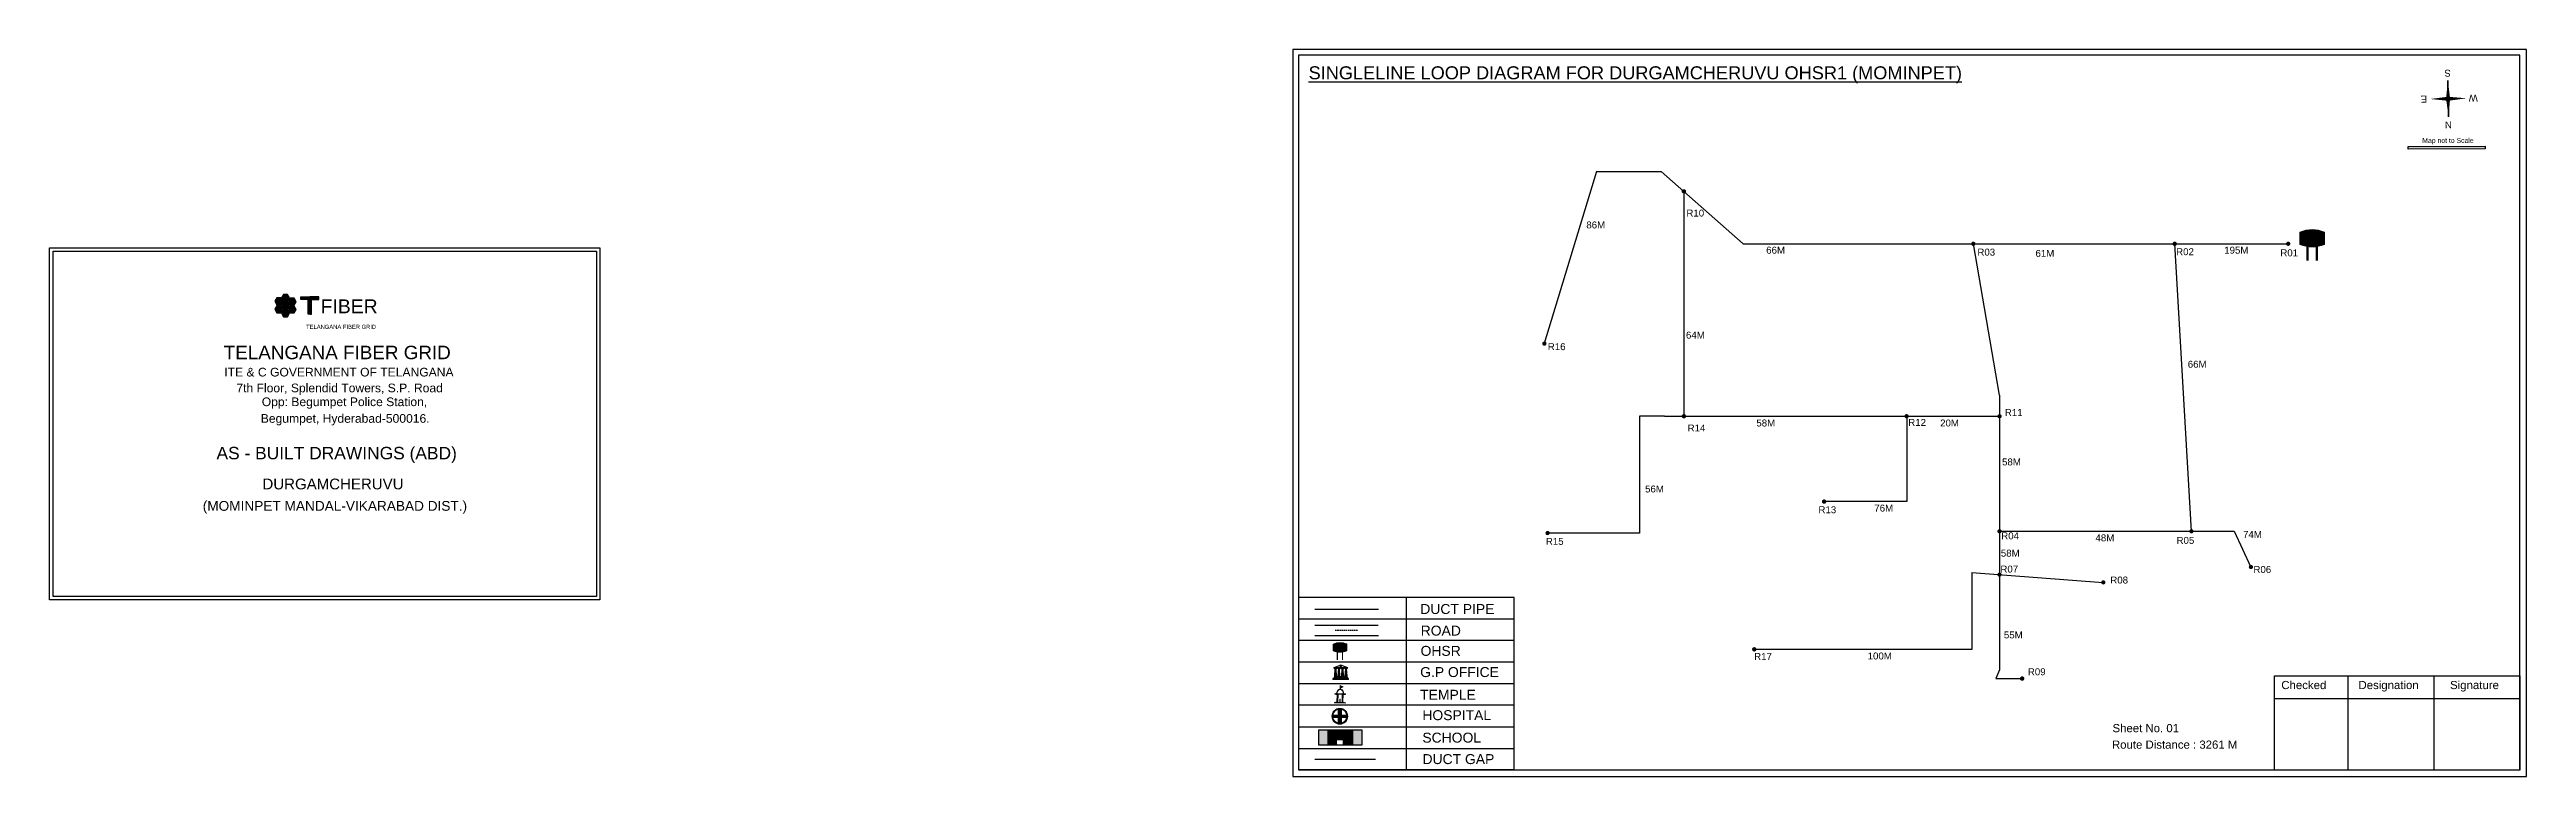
# Model space of a CAD drawing. Header units: inches. Extents: x 1512 to 7627, y 399 to 2397.
# Drawn here: x 1512 to 3300, y 1873 to 2397 of the extents above; entities that cross this region are included whole.
import ezdxf
from ezdxf.enums import TextEntityAlignment as Align

# ---------------------------------------------------------------- set-up
doc = ezdxf.new("R2010")
doc.units = ezdxf.units.IN
doc.header["$MEASUREMENT"] = 0
doc.linetypes.add('DASHEDX2', pattern=[1.5, 1, -0.5])
for name, color, linetype in [('Asbuilt_title', 7, 'Continuous'), ('LANDMARK', 7, 'Continuous'), ('OHT', 7, 'Continuous'), ('pipe', 5, 'Continuous'), ('ROW', 5, 'Continuous')]:
    doc.layers.add(name, color=color, linetype=linetype)
doc.styles.add('200', font='swisse.ttf')
doc.styles.get("Standard").update_dxf_attribs({"font": 'arial.ttf'})

# ---------------------------------------------------------------- blocks, each defined once
blk = doc.blocks.new('OHT')
at = {"linetype": 'Continuous', "lineweight": 0, "true_color": 0x0ffffc}
blk.add_hatch(color=4, dxfattribs=at).paths.add_polyline_path([(0.012, 1), (0, 1, 0.101323), (-0.4, 0.916), (-0.4, 0.525, 0.194075), (0.399, 0.521), (0.399, 0.921, 0.097877)])
at = {"color": 4, "linetype": 'Continuous', "lineweight": 0, "true_color": 0x0ffffc, "flags": 128}
for points in [[(-0.4, 0.525), (-0.4, 0.916)], [(0.399, 0.521), (0.399, 0.921)]]:
    blk.add_lwpolyline(points, dxfattribs=at)
at = {"color": 4, "linetype": 'Continuous', "lineweight": 0, "true_color": 0x0ffffc, "const_width": 0.075, "flags": 128}
for points in [[(-0.15, 0), (-0.15, 0.475)], [(0.15, 0), (0.15, 0.473)]]:
    blk.add_lwpolyline(points, dxfattribs=at)
at = {"color": 4, "linetype": 'Continuous', "lineweight": 0, "true_color": 0x0ffffc}
for centre, radius, start, end in [((0.006, -0.019), 1.019, 67.31091, 113.47108), ((0.004, 1.513), 1.068, 247.76824, 291.70073)]:
    blk.add_arc(centre, radius, start, end, dxfattribs=at)
blk = doc.blocks.new('Government_Office')
at = {"linetype": 'Continuous', "lineweight": 0, "true_color": 0xff0000}
for points in [[(-0.5, 0.05), (0.5, 0.05), (0.5, 0), (-0.5, 0)], [(-0.45, 0.08), (-0.45, 0.12), (0.45, 0.12), (0.45, 0.08)], [(-0.4, 0.14), (-0.4, 0.18), (0.4, 0.18), (0.4, 0.14)]]:
    blk.add_hatch(color=1, dxfattribs=at).paths.add_polyline_path(points)
h = blk.add_hatch(color=1, dxfattribs=at)
h.paths.add_polyline_path([(0.44, 0.72), (0.45, 0.75), (0, 0.93), (-0.45, 0.75), (-0.44, 0.72)])
h.paths.add_polyline_path([(0.36, 0.75), (-0.36, 0.75), (0, 0.9)], flags=16)
h.paths.add_polyline_path([(0, 0.78, -1), (0, 0.87, -1)], flags=0)
h = blk.add_hatch(color=1, dxfattribs=at)
edge = h.paths.add_edge_path()
edge.add_line((-0.27, 0.2), (-0.3, 0.68))
edge.add_line((-0.3, 0.68), (-0.29, 0.68))
edge.add_arc((-0.28, 0.69), 0.0176, 225.304, 441.5659)
edge.add_line((-0.28, 0.7), (-0.39, 0.7))
edge.add_arc((-0.39, 0.69), 0.0176, 98.4341, 314.696)
edge.add_line((-0.38, 0.68), (-0.37, 0.68))
edge.add_line((-0.37, 0.68), (-0.4, 0.2))
edge.add_line((-0.4, 0.2), (-0.27, 0.2))
h = blk.add_hatch(color=1, dxfattribs=at)
edge = h.paths.add_edge_path()
edge.add_line((-0.05, 0.2), (-0.07, 0.68))
edge.add_line((-0.07, 0.68), (-0.07, 0.68))
edge.add_arc((-0.05, 0.69), 0.0176, 225.304, 441.5659)
edge.add_line((-0.05, 0.7), (-0.17, 0.7))
edge.add_arc((-0.17, 0.69), 0.0176, 98.4341, 314.696)
edge.add_line((-0.16, 0.68), (-0.15, 0.68))
edge.add_line((-0.15, 0.68), (-0.18, 0.2))
edge.add_line((-0.18, 0.2), (-0.05, 0.2))
h = blk.add_hatch(color=1, dxfattribs=at)
edge = h.paths.add_edge_path()
edge.add_arc((0, 0.83), 0.0467, 90, 270)
edge.add_arc((0, 0.83), 0.0467, 270, 450)
h = blk.add_hatch(color=1, dxfattribs=at)
edge = h.paths.add_edge_path()
edge.add_line((0.18, 0.2), (0.15, 0.68))
edge.add_line((0.15, 0.68), (0.16, 0.68))
edge.add_arc((0.17, 0.69), 0.0176, 225.304, 441.5659)
edge.add_line((0.17, 0.7), (0.05, 0.7))
edge.add_arc((0.05, 0.69), 0.0176, 98.4341, 314.696)
edge.add_line((0.07, 0.68), (0.07, 0.68))
edge.add_line((0.07, 0.68), (0.05, 0.2))
edge.add_line((0.05, 0.2), (0.18, 0.2))
h = blk.add_hatch(color=1, dxfattribs=at)
edge = h.paths.add_edge_path()
edge.add_line((0.4, 0.2), (0.37, 0.68))
edge.add_line((0.37, 0.68), (0.38, 0.68))
edge.add_arc((0.39, 0.69), 0.0176, 225.304, 441.5659)
edge.add_line((0.4, 0.7), (0.28, 0.7))
edge.add_arc((0.28, 0.69), 0.0176, 98.4341, 314.696)
edge.add_line((0.29, 0.68), (0.3, 0.68))
edge.add_line((0.3, 0.68), (0.27, 0.2))
edge.add_line((0.27, 0.2), (0.4, 0.2))
at = {"color": 1, "linetype": 'Continuous', "lineweight": 0, "true_color": 0xff0000, "flags": 128}
for points in [[(-0.5, 0.05), (0.5, 0.05), (0.5, 0), (-0.5, 0)], [(-0.45, 0.75), (-0.44, 0.72), (0.44, 0.72), (0.45, 0.75), (0, 0.93)], [(-0.45, 0.08), (-0.45, 0.12), (0.45, 0.12), (0.45, 0.08)], [(-0.4, 0.14), (-0.4, 0.18), (0.4, 0.18), (0.4, 0.14)], [(-0.36, 0.75), (0.36, 0.75), (0, 0.9)]]:
    blk.add_lwpolyline(points, close=True, dxfattribs=at)
for points in [[(-0.27, 0.2), (-0.3, 0.68), (-0.29, 0.68, 1.379694), (-0.28, 0.7), (-0.39, 0.7, 1.379694), (-0.38, 0.68), (-0.37, 0.68), (-0.4, 0.2)], [(-0.05, 0.2), (-0.07, 0.68), (-0.07, 0.68, 1.379694), (-0.05, 0.7), (-0.17, 0.7, 1.379694), (-0.16, 0.68), (-0.15, 0.68), (-0.18, 0.2)], [(0, 0.87, 1), (0, 0.78, 1)], [(0.18, 0.2), (0.15, 0.68), (0.16, 0.68, 1.379694), (0.17, 0.7), (0.05, 0.7, 1.379694), (0.07, 0.68), (0.07, 0.68), (0.05, 0.2)], [(0.4, 0.2), (0.37, 0.68), (0.38, 0.68, 1.379694), (0.4, 0.7), (0.28, 0.7, 1.379694), (0.29, 0.68), (0.3, 0.68), (0.27, 0.2)]]:
    blk.add_lwpolyline(points, format="xyb", close=True, dxfattribs=at)
blk = doc.blocks.new('Temple')
at = {"linetype": 'Continuous', "lineweight": 0, "true_color": 0xff0000}
h = blk.add_hatch(color=1, dxfattribs=at)
edge = h.paths.add_edge_path()
edge.add_line((0.17, 0.49), (0.22, 0.49))
edge.add_line((0.22, 0.49), (0.22, 0.5))
edge.add_line((0.22, 0.5), (0.31, 0.5))
edge.add_line((0.31, 0.5), (0.31, 0.53))
edge.add_line((0.31, 0.53), (0.26, 0.53))
edge.add_line((0.26, 0.53), (0.26, 0.54))
edge.add_line((0.26, 0.54), (0.2, 0.54))
edge.add_spline(control_points=[(0.2, 0.54), (0.2, 0.59), (0.19, 0.64), (0.14, 0.74), (0.09, 0.79), (0.03, 0.8), (0.02, 0.81), (0.01, 0.81)], knot_values=[4.712389, 4.712389, 4.712389, 4.712389, 5.278166, 5.278166, 6.117402, 6.117402, 6.223801, 6.223801, 6.223801, 6.223801], degree=3, periodic=0)
edge.add_line((0.01, 0.81), (0.01, 0.79))
edge.add_line((0.01, 0.79), (-0.01, 0.79))
edge.add_line((-0.01, 0.79), (-0.01, 0.81))
edge.add_spline(control_points=[(-0.01, 0.81), (-0.05, 0.8), (-0.1, 0.78), (-0.17, 0.7), (-0.2, 0.63), (-0.2, 0.55), (-0.2, 0.55), (-0.2, 0.54)], knot_values=[6.343965, 6.343965, 6.343965, 6.343965, 6.956638, 6.956638, 7.795874, 7.795874, 7.853982, 7.853982, 7.853982, 7.853982], degree=3, periodic=0)
edge.add_line((-0.2, 0.54), (-0.26, 0.54))
edge.add_line((-0.26, 0.54), (-0.26, 0.53))
edge.add_line((-0.26, 0.53), (-0.31, 0.53))
edge.add_line((-0.31, 0.53), (-0.31, 0.5))
edge.add_line((-0.31, 0.5), (-0.22, 0.5))
edge.add_line((-0.22, 0.5), (-0.22, 0.49))
edge.add_line((-0.22, 0.49), (-0.17, 0.49))
edge.add_line((-0.17, 0.49), (-0.17, 0.07))
edge.add_arc((-0.2, 0.07), 0.03, -90, 0, ccw=False)
edge.add_line((-0.2, 0.04), (-0.26, 0.04))
edge.add_line((-0.26, 0.04), (-0.26, 0.03))
edge.add_line((-0.26, 0.03), (-0.31, 0.03))
edge.add_line((-0.31, 0.03), (-0.31, 0))
edge.add_line((-0.31, 0), (0.31, 0))
edge.add_line((0.31, 0), (0.31, 0.03))
edge.add_line((0.31, 0.03), (0.26, 0.03))
edge.add_line((0.26, 0.03), (0.26, 0.04))
edge.add_line((0.26, 0.04), (0.2, 0.04))
edge.add_arc((0.2, 0.07), 0.03, 180, 270, ccw=False)
edge.add_line((0.17, 0.07), (0.17, 0.49))
h.paths.add_polyline_path([(0.12, 0.07, -0.414214), (0.1, 0.04), (0.05, 0.04), (0.05, 0.03), (-0.05, 0.03), (-0.05, 0.04), (-0.1, 0.04, -0.414214), (-0.12, 0.07), (-0.12, 0.5), (0.12, 0.5)], flags=16)
edge = h.paths.add_edge_path(flags=16)
edge.add_ellipse((0, 0.54), major_axis=(0, 0.242), ratio=0.722808, start_angle=270, end_angle=450, ccw=False)
edge.add_line((0.17, 0.54), (-0.17, 0.54))
h.paths.add_polyline_path([(0.01, 0.23), (0.01, 0.07), (-0.01, 0.07), (-0.01, 0.23)], flags=0)
at = {"linetype": 'Continuous', "lineweight": 0, "true_color": 0xe66000}
blk.add_hatch(color=32, dxfattribs=at).paths.add_polyline_path([(-0.01, 1), (0.15, 0.93), (0, 0.85)])
at = {"linetype": 'Continuous', "lineweight": 0, "true_color": 0xff0000}
h = blk.add_hatch(color=1, dxfattribs=at)
edge = h.paths.add_edge_path()
edge.add_line((0.01, 0.86), (0, 0.85))
edge.add_line((0, 0.85), (0, 0.93))
edge.add_line((0, 0.93), (-0.01, 0.93))
edge.add_line((-0.01, 0.93), (-0.01, 0.81))
edge.add_spline(control_points=[(-0.01, 0.81), (0, 0.81), (0, 0.81), (0.01, 0.81)], knot_values=[6.223801, 6.223801, 6.223801, 6.223801, 6.343965, 6.343965, 6.343965, 6.343965], degree=3, periodic=0)
edge.add_line((0.01, 0.81), (0.01, 0.86))
h = blk.add_hatch(color=1, dxfattribs=at)
edge = h.paths.add_edge_path()
edge.add_line((0.01, 0.79), (0.01, 0.81))
edge.add_spline(control_points=[(0.01, 0.81), (0, 0.81), (0, 0.81), (-0.01, 0.81)], knot_values=[6.223801, 6.223801, 6.223801, 6.223801, 6.343965, 6.343965, 6.343965, 6.343965], degree=3, periodic=0)
edge.add_line((-0.01, 0.81), (-0.01, 0.79))
edge.add_line((-0.01, 0.79), (0.01, 0.79))
at = {"color": 1, "linetype": 'Continuous', "lineweight": 0, "true_color": 0xff0000, "flags": 128}
blk.add_lwpolyline([(0.2, 0.54), (0.26, 0.54), (0.26, 0.53), (0.31, 0.53), (0.31, 0.5), (0.22, 0.5), (0.22, 0.49), (0.17, 0.49), (0.17, 0.07, 0.414214), (0.2, 0.04), (0.26, 0.04), (0.26, 0.03), (0.31, 0.03), (0.31, 0), (-0.31, 0), (-0.31, 0.03), (-0.26, 0.03), (-0.26, 0.04), (-0.2, 0.04, 0.414214), (-0.17, 0.07), (-0.17, 0.49), (-0.22, 0.49), (-0.22, 0.5), (-0.31, 0.5), (-0.31, 0.53), (-0.26, 0.53), (-0.26, 0.54), (-0.2, 0.54)], format="xyb", dxfattribs=at)
blk.add_lwpolyline([(-0.17, 0.54), (0.17, 0.54)], dxfattribs=at)
blk.add_lwpolyline([(0.12, 0.5), (0.12, 0.07, -0.414214), (0.1, 0.04), (0.05, 0.04), (0.05, 0.03), (-0.05, 0.03), (-0.05, 0.04), (-0.1, 0.04, -0.414214), (-0.12, 0.07), (-0.12, 0.5)], format="xyb", close=True, dxfattribs=at)
at = {"color": 32, "linetype": 'Continuous', "lineweight": 0, "true_color": 0xe66000, "flags": 128}
blk.add_lwpolyline([(-0.01, 1), (0.15, 0.93), (0, 0.85), (-0.01, 1)], dxfattribs=at)
at = {"color": 1, "linetype": 'Continuous', "lineweight": 0, "true_color": 0xff0000, "flags": 128}
for points in [[(0.01, 0.93), (-0.01, 0.93), (-0.01, 0.79), (0.01, 0.79)], [(0.01, 0.23), (-0.01, 0.23), (-0.01, 0.07), (0.01, 0.07)]]:
    blk.add_lwpolyline(points, close=True, dxfattribs=at)
at = {"color": 1, "linetype": 'Continuous', "lineweight": 0, "true_color": 0xff0000}
blk.add_ellipse((0, 0.54), major_axis=(0, 0.242), ratio=0.722808, start_param=4.712389, end_param=7.853982, dxfattribs=at)
blk.add_open_spline([(0.2, 0.54), (0.2, 0.59), (0.19, 0.64), (0.14, 0.74), (0.09, 0.79), (-0.02, 0.82), (-0.08, 0.79), (-0.17, 0.7), (-0.2, 0.63), (-0.2, 0.55), (-0.2, 0.55), (-0.2, 0.54)], degree=3, knots=[4.712389, 4.712389, 4.712389, 4.712389, 5.278166, 5.278166, 6.117402, 6.117402, 6.956638, 6.956638, 7.795874, 7.795874, 7.853982, 7.853982, 7.853982, 7.853982], dxfattribs=at)
blk = doc.blocks.new('*U16')
at = {"color": 0, "linetype": 'DASHEDX2', "transparency": 16777216}
blk.add_line((-8.2, 0), (8, 0), dxfattribs=at)
blk = doc.blocks.new('Hospital')
at = {"linetype": 'Continuous', "lineweight": 0, "true_color": 0x000000}
h = blk.add_hatch(color=18, dxfattribs=at)
h.paths.add_polyline_path([(-0.5, 0, 1), (0.5, 0, 1)])
h.paths.add_polyline_path([(0.45, 0, -1), (-0.45, 0, -1)], flags=16)
at = {"linetype": 'Continuous', "true_color": 0xff0000}
blk.add_hatch(color=1, dxfattribs=at).paths.add_polyline_path([(-0.39, 0.08), (-0.08, 0.08), (-0.08, 0.39), (0.08, 0.39), (0.08, 0.08), (0.39, 0.08), (0.39, -0.08), (0.08, -0.08), (0.08, -0.39), (-0.08, -0.39), (-0.08, -0.08), (-0.39, -0.08)])
at = {"color": 1, "linetype": 'Continuous', "true_color": 0xff0000, "flags": 128}
blk.add_lwpolyline([(-0.39, 0.08), (-0.08, 0.08), (-0.08, 0.39), (0.08, 0.39), (0.08, 0.08), (0.39, 0.08), (0.39, -0.08), (0.08, -0.08), (0.08, -0.39), (-0.08, -0.39), (-0.08, -0.08), (-0.39, -0.08)], close=True, dxfattribs=at)
at = {"color": 18, "linetype": 'Continuous', "lineweight": 0, "true_color": 0x000000}
for radius in [0.5, 0.446]:
    blk.add_circle((0, 0), radius, dxfattribs=at)

msp = doc.modelspace()

# ---------------------------------------------------------------- hatches: boundary and pattern name
at = {"true_color": 0x0093dd}
h = msp.add_hatch(color=142, dxfattribs=at)
h.dxf.hatch_style = 1
h.paths.add_polyline_path([(3214.2, 2327.2), (3214.2, 2325.3), (3269.7, 2325.5), (3269.7, 2327.3)])
at = {"ltscale": 0.5}
h = msp.add_hatch(color=5, dxfattribs=at)
h.dxf.hatch_style = 1
h.paths.add_polyline_path([(2693.2, 2294.7, 1), (2690, 2294.7, 1)])
h = msp.add_hatch(color=5, dxfattribs=at)
h.dxf.hatch_style = 1
h.paths.add_polyline_path([(2902, 2256.9, 1), (2898.9, 2256.9, 1)])
h = msp.add_hatch(color=5, dxfattribs=at)
h.dxf.hatch_style = 1
h.paths.add_polyline_path([(3047.4, 2256.9, 1), (3044.2, 2256.9, 1)])
h = msp.add_hatch(color=5, dxfattribs=at)
h.dxf.hatch_style = 1
h.paths.add_polyline_path([(3129.2, 2256.9, 1), (3126.1, 2256.9, 1)])
h = msp.add_hatch(color=256)
h.set_gradient(color1=(102, 0, 204), color2=(102, 0, 204), tint=1)
h.paths.add_polyline_path([(1684, 2209.9), (1685.4, 2212.4), (1684, 2214.9), (1681.1, 2214.9), (1679.7, 2212.4), (1681.1, 2209.9)])
h.paths.add_polyline_path([(1684, 2215.4), (1685.4, 2217.9), (1684, 2220.4), (1681.1, 2220.4), (1679.7, 2217.9), (1681.1, 2215.4)])
h.paths.add_polyline_path([(1674.8, 2215.4), (1676.2, 2212.9), (1679.1, 2212.9), (1680.5, 2215.4), (1679.1, 2217.9), (1676.2, 2217.9)])
h.paths.add_polyline_path([(1676.2, 2207.2), (1679.1, 2207.2), (1680.5, 2209.7), (1679.1, 2212.2), (1676.2, 2212.2), (1674.8, 2209.7)])
h.paths.add_polyline_path([(1679.7, 2206.8), (1681.1, 2204.3), (1684, 2204.3), (1685.4, 2206.8), (1684, 2209.3), (1681.1, 2209.3)])
h.paths.add_polyline_path([(1686, 2207), (1688.9, 2207), (1690.3, 2209.5), (1688.9, 2212), (1686, 2212), (1684.6, 2209.5)])
h.paths.add_polyline_path([(1688.9, 2217.6), (1686, 2217.6), (1684.6, 2215.2), (1686, 2212.7), (1688.9, 2212.7), (1690.3, 2215.1)])
h = msp.add_hatch(color=256)
h.set_gradient(color1=(102, 0, 204), color2=(102, 0, 204), tint=1)
h.paths.add_polyline_path([(1701.4, 2216.6), (1706.6, 2216.6), (1706.6, 2218.7), (1700.1, 2218.7), (1693.5, 2218.7), (1693.5, 2216.6), (1698.8, 2216.6), (1698.8, 2206.1), (1700.1, 2206.1), (1701.4, 2206.1)])
h = msp.add_hatch(color=5, dxfattribs=at)
h.dxf.hatch_style = 1
h.paths.add_polyline_path([(2592.5, 2184.9, 1), (2589.4, 2184.9, 1)])
h = msp.add_hatch(color=5, dxfattribs=at)
h.dxf.hatch_style = 1
h.paths.add_polyline_path([(2693.2, 2132.5, 1), (2690, 2132.5, 1)])
h = msp.add_hatch(color=5, dxfattribs=at)
h.dxf.hatch_style = 1
h.paths.add_polyline_path([(2853.9, 2132.5, 1), (2850.8, 2132.5, 1)])
h = msp.add_hatch(color=5, dxfattribs=at)
h.dxf.hatch_style = 1
h.paths.add_polyline_path([(2920.9, 2132.5, 1), (2917.8, 2132.5, 1)])
h = msp.add_hatch(color=5, dxfattribs=at)
h.dxf.hatch_style = 1
h.paths.add_polyline_path([(2794.4, 2070.9, 1), (2791.2, 2070.9, 1)])
h = msp.add_hatch(color=5, dxfattribs=at)
h.dxf.hatch_style = 1
h.paths.add_polyline_path([(2594.8, 2048.2, 1), (2591.7, 2048.2, 1)])
h = msp.add_hatch(color=5, dxfattribs=at)
h.dxf.hatch_style = 1
h.paths.add_polyline_path([(2920.9, 2049.5, 1), (2917.8, 2049.5, 1)])
h = msp.add_hatch(color=5, dxfattribs=at)
h.dxf.hatch_style = 1
h.paths.add_polyline_path([(3059.4, 2049.5, 1), (3056.3, 2049.5, 1)])
h = msp.add_hatch(color=5, dxfattribs=at)
h.dxf.hatch_style = 1
h.paths.add_polyline_path([(2920.9, 2018.2, 1), (2917.8, 2018.2, 1)])
h = msp.add_hatch(color=5, dxfattribs=at)
h.dxf.hatch_style = 1
h.paths.add_polyline_path([(3102.3, 2023.7, 1), (3099.2, 2023.7, 1)])
h = msp.add_hatch(color=5, dxfattribs=at)
h.dxf.hatch_style = 1
h.paths.add_polyline_path([(2995.8, 2012.6, 1), (2992.7, 2012.6, 1)])
h = msp.add_hatch(color=5, dxfattribs=at)
h.dxf.hatch_style = 1
h.paths.add_polyline_path([(2744, 1964.3, 1), (2740.8, 1964.3, 1)])
h = msp.add_hatch(color=5, dxfattribs=at)
h.dxf.hatch_style = 1
h.paths.add_polyline_path([(2937.3, 1943.2, 1), (2934.1, 1943.2, 1)])
at = {"true_color": 0xc8c92d}
h = msp.add_hatch(color=52, dxfattribs=at)
h.dxf.hatch_style = 1
h.paths.add_polyline_path([(2434.4, 1906.3), (2428.3, 1906.3), (2428.3, 1895.2), (2434.4, 1895.2)])
h.paths.add_polyline_path([(2459.3, 1906.3), (2453.1, 1906.3), (2453.1, 1895.2), (2459.3, 1895.2)])
at = {"true_color": 0x293189}
h = msp.add_hatch(color=177, dxfattribs=at)
h.dxf.hatch_style = 1
h.paths.add_polyline_path([(2453.1, 1906.3), (2434.4, 1906.3), (2434.4, 1895.2), (2441.4, 1895.2), (2441.4, 1898.8), (2445.3, 1898.8), (2445.3, 1895.2), (2453.1, 1895.2)])
h.paths.add_polyline_path([(2437.1, 1903.8), (2435.7, 1903.8), (2435.7, 1905), (2437.1, 1905)], flags=16)
h.paths.add_polyline_path([(2450, 1903.8), (2450, 1905), (2451.3, 1905), (2451.3, 1903.8)], flags=16)

# ---------------------------------------------------------------- linework, layer by layer
for p, q in [((3242.9, 2374.8), (3243.4, 2348.5)), ((3243.4, 2348.5), (3242.9, 2374.8)), ((3242.9, 2374.8), (3243.4, 2348.5)), ((3243.2, 2361.7), (3242.9, 2374.8)), ((1693.5, 2216.6), (1693.5, 2218.7)), ((1693.5, 2218.7), (1700.1, 2218.7)), ((1698.8, 2216.6), (1693.5, 2216.6)), ((1698.8, 2206.1), (1698.8, 2216.6)), ((1706.6, 2218.7), (1700.1, 2218.7)), ((1701.4, 2206.1), (1701.4, 2216.6)), ((1701.4, 2216.6), (1706.6, 2216.6)), ((1706.6, 2216.6), (1706.6, 2218.7)), ((1700.1, 2206.1), (1698.8, 2206.1)), ((1701.4, 2206.1), (1700.1, 2206.1)), ((1700.1, 2206.1), (1701.4, 2206.1)), ((2413.6, 2001.7), (2413.6, 1878.5)), ((2569.1, 1986.1), (2413.6, 1986.1)), ((2491.3, 2001.7), (2491.3, 1877.3)), ((2569.1, 1970.6), (2413.6, 1970.6)), ((2425.2, 1981.8), (2471.1, 1981.8)), ((2425.2, 1974.3), (2471.3, 1974.3)), ((2569.1, 1955), (2413.6, 1955)), ((2569.1, 1939.5), (2413.6, 1939.5)), ((2569.1, 1923.9), (2413.6, 1923.9)), ((2413.6, 1908.4), (2569.1, 1908.4)), ((2413.6, 1892.8), (2569.1, 1892.8)), ((2413.6, 1878.5), (2413.6, 1877.3)), ((2413.6, 1878.2), (2413.6, 1877.3)), ((2569.1, 1877.3), (2413.6, 1877.3))]:
    msp.add_line(p, q)
at = {"color": 1}
msp.add_line((3243.4, 2348.5), (3243.2, 2361.7), dxfattribs=at)
at = {"color": 242, "true_color": 0xcd2027}
for p, q in [((3170.6, 1945.1), (3170.6, 1877.2)), ((3232.8, 1945.1), (3232.8, 1877.2)), ((3117.7, 1928.7), (3294.9, 1928.7))]:
    msp.add_line(p, q, dxfattribs=at)
for points in [[(2409.5, 2397.1), (2409.5, 1872.6), (3299.6, 1872.6), (3299.6, 2397.1)], [(2413.6, 2393.1), (2413.6, 1877.3), (3294.9, 1877.3), (3294.9, 2393.1)], [(1676.2, 2212.9), (1679.1, 2212.9), (1680.5, 2215.4), (1679.1, 2217.9), (1676.2, 2217.9), (1674.8, 2215.4)], [(1681.1, 2215.4), (1684, 2215.4), (1685.4, 2217.9), (1684, 2220.4), (1681.1, 2220.4), (1679.7, 2217.9)], [(1686, 2212.7), (1688.9, 2212.7), (1690.3, 2215.1), (1688.9, 2217.6), (1686, 2217.6), (1684.6, 2215.2)], [(1676.2, 2207.2), (1679.1, 2207.2), (1680.5, 2209.7), (1679.1, 2212.2), (1676.2, 2212.2), (1674.8, 2209.7)], [(1681.1, 2209.9), (1684, 2209.9), (1685.4, 2212.4), (1684, 2214.9), (1681.1, 2214.9), (1679.7, 2212.4)], [(1681.1, 2204.3), (1684, 2204.3), (1685.4, 2206.8), (1684, 2209.3), (1681.1, 2209.3), (1679.7, 2206.8)], [(1686, 2207), (1688.9, 2207), (1690.3, 2209.5), (1688.9, 2212), (1686, 2212), (1684.6, 2209.5)], [(2459.3, 1906.3), (2459.3, 1895.2), (2428.3, 1895.2), (2428.3, 1906.3)], [(2437.1, 1905), (2437.1, 1903.8), (2435.7, 1903.8), (2435.7, 1905)], [(2450, 1903.8), (2450, 1905), (2451.3, 1905), (2451.3, 1903.8)]]:
    msp.add_lwpolyline(points, close=True)
at = {"color": 142, "true_color": 0x0093dd}
msp.add_lwpolyline([(3269.7, 2325.5), (3214.2, 2325.3), (3214.2, 2327.2), (3269.7, 2327.3), (3269.7, 2325.5)], dxfattribs=at)
for points in [[(2569.1, 1877.3), (2569.1, 2001.7), (2413.6, 2001.7)], [(2440.1, 1895.2), (2440.1, 1899.3), (2446.6, 1899.3), (2446.6, 1895.2)]]:
    msp.add_lwpolyline(points)
at = {"color": 242, "true_color": 0xcd2027}
msp.add_lwpolyline([(3294.9, 1877.2), (3117.7, 1877.2), (3117.7, 1945.1), (3294.9, 1945.1)], close=True, dxfattribs=at)
for points in [[(3243.1, 2363), (3243.2, 2360.1), (3230, 2361.4)], [(3243.1, 2363), (3243.2, 2360.1), (3230, 2361.4)], [(3244.5, 2361.7), (3241.6, 2361.6), (3242.9, 2374.8)], [(3244.5, 2361.7), (3241.6, 2361.6), (3242.9, 2374.8)], [(3243.1, 2363), (3243.2, 2360.1), (3256.3, 2361.9)], [(3243.1, 2363), (3243.2, 2360.1), (3256.3, 2361.9)]]:
    msp.add_solid(points)
at = {"color": 1}
msp.add_solid([(3244.5, 2361.7), (3241.6, 2361.6), (3243.4, 2348.5)], dxfattribs=at)
msp.add_solid([(3244.5, 2361.7), (3241.6, 2361.6), (3243.4, 2348.5)], dxfattribs=at)
at = {"layer": 'Asbuilt_title'}
for points in [[(1512.3, 2000), (1512.3, 2254.1), (1909.4, 2254.1), (1909.4, 2000)], [(1514.8, 2002.5), (1514.8, 2251.6), (1906.9, 2251.6), (1906.9, 2002.5)]]:
    msp.add_lwpolyline(points, close=True, dxfattribs=at)
at = {"layer": 'OHT', "color": 5}
msp.add_line((2425.4, 1993.2), (2471.3, 1993.2), dxfattribs=at)
at = {"layer": 'OHT', "color": 1}
msp.add_line((2425.4, 1885), (2469, 1885), dxfattribs=at)
at = {"layer": 'pipe'}
for p, q in [((2628.5, 2309.1), (2590.9, 2184.9)), ((2628.5, 2309.1), (2675.3, 2309.1)), ((2675.3, 2309.1), (2734.3, 2256.9)), ((2691.6, 2294.7), (2691.6, 2132.5)), ((2734.3, 2256.9), (2885.2, 2256.9)), ((2734.3, 2256.9), (3031.4, 2256.9)), ((2900.5, 2256.9), (3127.7, 2256.9)), ((2919.3, 2147.7), (2900.5, 2256.9)), ((3057.9, 2049.5), (3045.8, 2256.9)), ((2919.3, 2147.7), (2919.3, 2063.5)), ((2677.6, 2132.5), (2659.5, 2132.5)), ((2659.5, 2132.5), (2659.5, 2048.2)), ((2677.6, 2132.5), (2838.4, 2132.5)), ((2838.4, 2132.5), (2919.3, 2132.5)), ((2852.4, 2132.5), (2852.4, 2070.9)), ((2852.4, 2070.9), (2792.8, 2070.9)), ((2919.3, 2063.5), (2919.3, 2012.7)), ((2659.5, 2048.2), (2593.2, 2048.2)), ((2919.3, 2049.5), (3088.6, 2049.5)), ((3088.6, 2049.5), (3100.8, 2023.7)), ((2899.3, 2019.7), (2899.3, 2012.7)), ((2899.3, 2019.7), (2994.2, 2012.6)), ((2899.3, 2012.7), (2899.3, 1964.2)), ((2919.3, 2012.7), (2919.3, 1949.6)), ((2899.3, 1964.2), (2741.9, 1964.2)), ((2919.3, 1949.6), (2916.6, 1943.2)), ((2916.6, 1943.2), (2935.7, 1943.2))]:
    msp.add_line(p, q, dxfattribs=at)

# ---------------------------------------------------------------- block references
at = {"linetype": 'DASHEDX2'}
msp.add_blockref('*U16', (2448.2, 1978.1), dxfattribs=at)
at = {"layer": 'LANDMARK'}
for name, p, xscale, yscale, zscale in [('Government_Office', (2444, 1942.6), 11.32114773247135, 11.32114773247135, 11.32114773247135), ('Hospital', (2443.3, 1916), 11.41772014427468, 11.41772014427468, 11.41772014427468)]:
    msp.add_blockref(name, p, dxfattribs=dict(at, xscale=xscale, yscale=yscale, zscale=zscale))
at = {"layer": 'LANDMARK', "xscale": 12.62452535729322, "yscale": 12.62452535729322, "zscale": 12.62452535729322, "rotation": 358.3713438591284}
msp.add_blockref('Temple', (2443.4, 1925.5), dxfattribs=at)
at = {"layer": 'OHT'}
for p, xscale, yscale, zscale in [((3145, 2244.7), 22.41341502807723, 22.41341502807723, 22.41341502807723), ((2443.4, 1956.7), 12.45189723782068, 12.45189723782068, 12.45189723782068)]:
    msp.add_blockref('OHT', p, dxfattribs=dict(at, xscale=xscale, yscale=yscale, zscale=zscale))

# ---------------------------------------------------------------- texts
at = {"color": 242, "true_color": 0xcd2027}
msp.add_text('%%USINGLELINE LOOP DIAGRAM FOR DURGAMCHERUVU OHSR1 (MOMINPET)', height=9.375, dxfattribs=at).set_placement((2420.8, 2375.6))
for s, p in [('S', (3245, 2382.5)), ('E', (3227.9, 2363.8)), ('W', (3264.4, 2364.5)), ('N', (3245.7, 2345.2))]:
    msp.add_text(s, height=4.95, rotation=181.0063).set_placement(p)
for s, height, p in [('Map not to Scale', 3.542, (3224.4, 2329.7)), ('86M', 5, (2621.2, 2268)), ('R10', 5, (2693.4, 2276.6)), ('66M', 5, (2751, 2249.8)), ('R03', 5, (2903.4, 2248.4)), ('61M', 5, (2945.3, 2247.5)), ('R02', 5, (3046.8, 2248.7)), ('195M', 5, (3081.5, 2249.8)), ('R01', 5, (3122, 2247.9)), ('R16', 5, (2593.4, 2180.2)), ('64M', 5, (2693.1, 2188.5)), ('66M', 5, (3055.2, 2167.5)), ('58M', 5, (2743.9, 2125.1)), ('R12', 5, (2853.5, 2125.5)), ('20M', 5, (2876.5, 2125.1)), ('R11', 5, (2923.2, 2132.7)), ('R14', 5, (2694.3, 2121.5)), ('58M', 5, (2921.2, 2097)), ('56M', 5, (2663.6, 2077.5)), ('R13', 5, (2788.7, 2062.5)), ('76M', 5, (2829, 2063.7)), ('R15', 5, (2592, 2039.7)), ('R04', 5, (2920.6, 2043.7)), ('48M', 5, (2988.6, 2042.2)), ('R05', 5, (3047.1, 2040.4)), ('74M', 5, (3095.1, 2044.7)), ('58M', 5, (2920.3, 2031.2)), ('R07', 5, (2920, 2019.7)), ('R06', 5, (3102.6, 2019.4)), ('R08', 5, (2999.3, 2011.8)), ('DUCT PIPE', 7.18, (2501.4, 1989.8)), ('OHSR', 7.18, (2501.6, 1959.6)), ('ROAD ', 7.18, (2501.7, 1974.2)), ('55M', 5, (2922.5, 1972.2)), ('G.P OFFICE', 7.18, (2501.3, 1944.3)), ('R17', 5, (2742.3, 1956.6)), ('100M', 5, (2824.2, 1957)), ('R09', 5, (2939.8, 1945.6)), ('TEMPLE', 7.18, (2501.3, 1927.9)), ('Checked', 5.89, (3122.7, 1935.6)), ('Designation', 5.886, (3178.4, 1935.6)), ('Signature', 5.89, (3244.5, 1935.6)), ('HOSPITAL', 7.18, (2502.9, 1913.2)), ('SCHOOL', 7.18, (2502.9, 1897)), ('Sheet No. 01', 5.886, (3000.9, 1904.5)), ('Route Distance : 3261 M', 5.886, (3000.5, 1892.6)), ('DUCT GAP', 7.18, (2503, 1881.5))]:
    msp.add_text(s, height=height).set_placement(p)
at = {"color": 18, "true_color": 0x000000}
msp.add_text('FIBER', height=10, dxfattribs=at).set_placement((1707.9, 2206.8))
at = {"color": 252, "true_color": 0x939598}
msp.add_text('TELANGANA FIBER GRID', height=3, dxfattribs=at).set_placement((1697.4, 2195.5))
at = {"layer": 'ROW', "color": 5, "style": '200'}
for s, height, p in [(' TELANGANA FIBER GRID', 9.728, (1718, 2178.5)), ('ITE & C GOVERNMENT OF TELANGANA', 6.25, (1721.1, 2164.3)), ('7th Floor, Splendid Towers, S.P. Road', 6.25, (1721.6, 2152.9)), ('Opp: Begumpet Police Station,', 6.25, (1725.1, 2142.9)), ('Begumpet, Hyderabad-500016.', 6.25, (1725.6, 2130.9))]:
    msp.add_text(s, height=height, dxfattribs=at).set_placement(p, align=Align.MIDDLE_CENTER)
at = {"layer": 'ROW', "color": 6, "style": '200'}
msp.add_text('AS - BUILT DRAWINGS (ABD) ', height=8.975, dxfattribs=at).set_placement((1721.2, 2105.9), align=Align.MIDDLE_CENTER)
at = {"layer": 'ROW', "color": 1, "style": '200'}
for s, height, p in [('DURGAMCHERUVU', 7.762, (1716.8, 2083.6)), ('(MOMINPET MANDAL-VIKARABAD DIST.)', 7.043, (1718.2, 2067.8))]:
    msp.add_text(s, height=height, dxfattribs=at).set_placement(p, align=Align.MIDDLE_CENTER)

doc.saveas('drawing.dxf')
